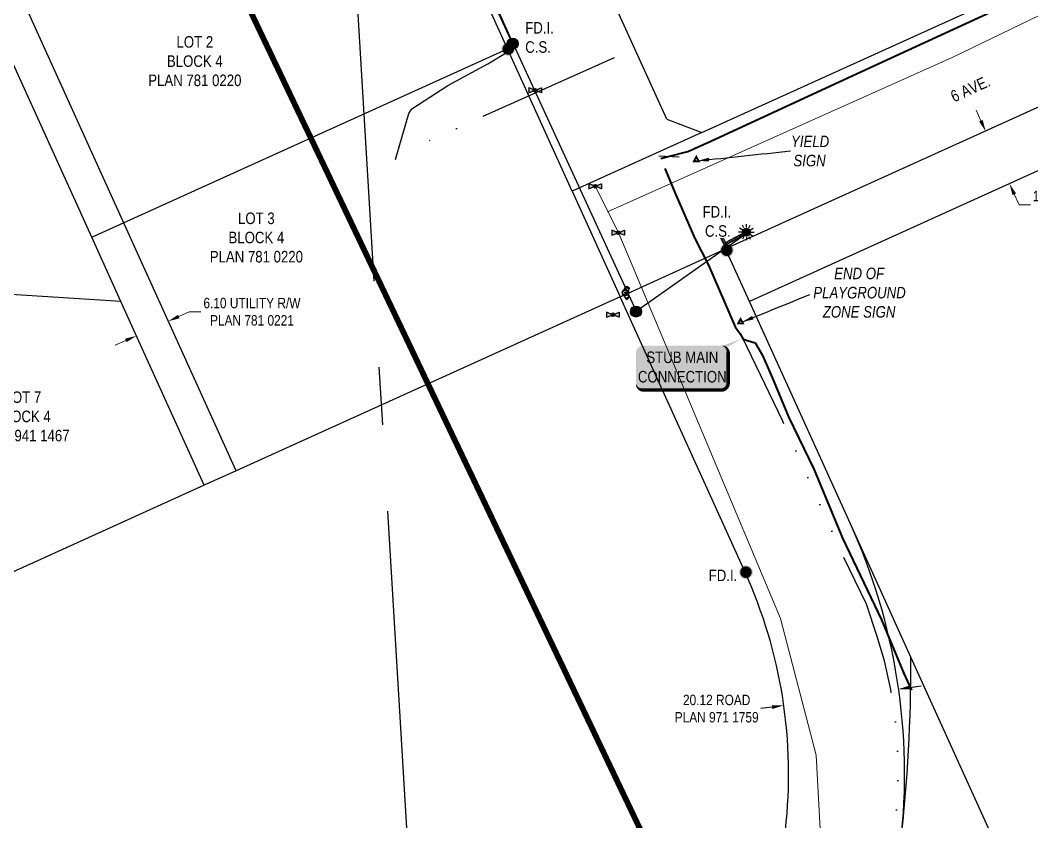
# Model space of a CAD drawing. Extents: x 312545 to 320442, y 5540407 to 5546054.
# Drawn here: x 316413.5 to 316589, y 5541610.1 to 5541749.2 of the extents above; entities that cross this region are included whole.
import ezdxf

# ---------------------------------------------------------------- set-up
doc = ezdxf.new("R2010")
doc.units = 0
doc.header["$LTSCALE"] = 5
doc.header["$PDSIZE"] = 0.5
for name, pattern in [('COOP2', [10, 5, -1, 0, -1, 0, -1, 0, -1, 0, -1]), ('DASHDOT', [25.4, 12.7, -6.35, 0, -6.35]), ('DASHDOT2', [12.7, 6.35, -3.175, 0, -3.175]), ('foc-QUARTERLINE', [33, 25, -3, 2, -3])]:
    doc.linetypes.add(name, pattern=pattern)
doc.layers.get('Defpoints').update_dxf_attribs({"color": 9})
for name, color, linetype, lineweight in [('AS-GENERAL', 48, 'Continuous', 18), ('AS-RECON EXISTING', 151, 'DASHDOT', 40), ('F-WS-T-1000', 190, 'Continuous', 9), ('T-TEXT-1000', 48, 'Continuous', 18)]:
    doc.layers.add(name, color=color, linetype=linetype, lineweight=lineweight)
for name, color, linetype in [('AS-POWER', 104, 'foc-POWER'), ('AS-POWER-EXISTING-PP-1000', 72, 'Continuous'), ('AS-SYMBOL-1000', 7, 'Continuous'), ('AS-TELEPHONE', 224, 'foc-TEL'), ('AS-WILDLIFE', 131, 'DASHDOT2'), ('F-RW', 190, 'Continuous'), ('L-MON-1000', 1, 'Continuous'), ('L-QSEC', 8, 'foc-QUARTERLINE'), ('L-ROAD-T-1000', 7, 'Continuous'), ('L-TITLEDB', 4, 'Continuous'), ('L-TITLEDB-T-1000', 4, 'Continuous'), ('P-APEX RECON-LINE LIST-1000', 240, 'Continuous'), ('P-APEX RECON-URBAN', 30, 'COOP2')]:
    doc.layers.add(name, color=color, linetype=linetype)
doc.layers.add('AS-WATER PIPE', color=7, linetype='foc-WATER', lineweight=9, true_color=0x8ac4ff)
doc.styles.add('1.8', font='ARIALN.TTF', dxfattribs={"height": 1.8})
doc.styles.add('175L', font='ARIALN.TTF', dxfattribs={"height": 10})
doc.styles.add('80', font='ARIALN.TTF', dxfattribs={"height": 10})
doc.styles.add('80L', font='ARIALN.TTF', dxfattribs={"height": 10})
doc.styles.add('foc-LtypeFont', font='ARIALN.TTF', dxfattribs={"height": 7.35})
doc.linetypes.add('foc-POWER', pattern='A,6,-1,["P",foc-LtypeFont,S=0.2,R=0,X=-0.625,Y=-0.75],-1.24,4', length=12.24)
doc.linetypes.add('foc-TEL', pattern='A,2,-1,["T",foc-LtypeFont,S=0.2,R=0,X=-0.425,Y=-0.75],-1.24,8', length=12.24)
doc.linetypes.add('foc-WATER', pattern='A,10,-1,["W",foc-LtypeFont,S=0.2,R=0,X=-0.425,Y=-0.75],-2', length=13)
doc.dimstyles.new('Compass 1 000', dxfattribs={"dimtxt": 1.8, "dimasz": 2, "dimexe": 0.2, "dimexo": 0.0625, "dimgap": 0.5, "dimtad": 0, "dimtih": 1, "dimtoh": 1, "dimzin": 0, "dimdsep": 46, "dimtxsty": '1.8', "dimcen": 0.1, "dimse1": 1, "dimse2": 1, "dimclrd": 256, "dimclrt": 256, "dimaunit": 1, "dimadec": 4, "dimazin": 0, "dimtfac": 0.06, "dimtofl": 0, "dimtmove": 0, "dimatfit": 0, "dimfxl": 0.2, "dimtolj": 1, "dimtzin": 0, "dimlwd": -1, "dimarcsym": 0})

# ---------------------------------------------------------------- blocks, each defined once
blk = doc.blocks.new('fdia')
at = {"color": 255, "const_width": 1}
blk.add_lwpolyline([(-0.5, 0, 1), (0.5, 0, 1)], format="xyb", close=True, dxfattribs=at)
blk = doc.blocks.new('Fdiaa')
blk.add_blockref('fdia', (0, 0))
blk = doc.blocks.new('fdib')
at = {"color": 1, "const_width": 1.6}
blk.add_lwpolyline([(-0.4, 0, 1), (0.4, 0, 1)], format="xyb", close=True, dxfattribs=at)
at = {"color": 1}
blk.add_circle((0, 0), 0.8, dxfattribs=at)
blk = doc.blocks.new('Fdibb')
blk.add_blockref('fdib', (0, 0))
blk = doc.blocks.new('fdicc')
for name in ['Fdibb', 'Fdiaa']:
    blk.add_blockref(name, (0, 0))
blk = doc.blocks.new('FDI')
blk.add_blockref('fdicc', (0, 0))
blk = doc.blocks.new('*D434')
at = {"layer": 'Defpoints', "color": 0, "transparency": 16777216}
for p in [(316580.3, 5541729.62), (316584.42, 5541720.51), (316585.12, 5541720.83)]:
    blk.add_point(p, dxfattribs=at)
at = {"layer": 'F-WS-T-1000', "transparency": 16777216}
for p, q in [((316580.17, 5541731.76), (316579.34, 5541733.58)), ((316585.95, 5541719.01), (316586.77, 5541717.19)), ((316586.77, 5541717.19), (316588.77, 5541717.19))]:
    blk.add_line(p, q, dxfattribs=at)
for points in [[(316580.47, 5541731.89), (316579.86, 5541731.62), (316580.99, 5541729.93)], [(316586.25, 5541719.15), (316585.64, 5541718.87), (316585.12, 5541720.83)]]:
    blk.add_solid(points, dxfattribs=at)
at = {"layer": 'F-WS-T-1000', "transparency": 16777216, "insert": (316598.55, 5541717.19), "char_height": 1.8, "attachment_point": 5, "style": '1.8'}
blk.add_mtext('\\A1;10.00 ACCESS R/W\\PPLAN 211 1686', dxfattribs=at)
blk = doc.blocks.new('*D448')
at = {"layer": 'Defpoints', "color": 0, "transparency": 16777216}
for p in [(316439.16, 5541696.96), (316439.28, 5541696.7), (316433.73, 5541694.18)]:
    blk.add_point(p, dxfattribs=at)
at = {"layer": 'F-WS-T-1000', "transparency": 16777216}
for p, q in [((316440.98, 5541697.79), (316442.8, 5541698.61)), ((316442.8, 5541698.61), (316444.8, 5541698.61)), ((316431.79, 5541693.62), (316429.96, 5541692.79))]:
    blk.add_line(p, q, dxfattribs=at)
for points in [[(316440.84, 5541698.09), (316441.12, 5541697.48), (316439.16, 5541696.96)], [(316431.65, 5541693.92), (316431.92, 5541693.32), (316433.61, 5541694.44)]]:
    blk.add_solid(points, dxfattribs=at)
at = {"layer": 'F-WS-T-1000', "transparency": 16777216, "insert": (316453.68, 5541698.61), "char_height": 1.8, "attachment_point": 5, "style": '1.8'}
blk.add_mtext('\\A1;6.10 UTILITY R/W\\PPLAN 781 0221', dxfattribs=at)
blk = doc.blocks.new('*D450')
at = {"layer": 'Defpoints', "color": 0, "transparency": 16777216}
for p in [(316565.84, 5541633.11), (316545.92, 5541630.28), (316545.92, 5541630.28)]:
    blk.add_point(p, dxfattribs=at)
at = {"layer": 'L-TITLEDB-T-1000', "transparency": 16777216}
for p, q in [((316567.82, 5541633.39), (316569.8, 5541633.68)), ((316543.94, 5541630), (316541.96, 5541629.72))]:
    blk.add_line(p, q, dxfattribs=at)
for points in [[(316567.77, 5541633.72), (316567.87, 5541633.06), (316565.84, 5541633.11)], [(316543.9, 5541630.33), (316543.99, 5541629.67), (316545.92, 5541630.28)]]:
    blk.add_solid(points, dxfattribs=at)
at = {"layer": 'L-TITLEDB-T-1000', "transparency": 16777216, "insert": (316534.31, 5541629.72), "char_height": 1.8, "attachment_point": 5, "style": '1.8'}
blk.add_mtext('\\A1;20.12 ROAD\\PPLAN 971 1759', dxfattribs=at)
blk = doc.blocks.new('VALVE')
h = blk.add_hatch(color=255)
h.dxf.hatch_style = 1
edge = h.paths.add_edge_path()
edge.add_line((-0.33, 0.24), (-1.2, 0.59))
edge.add_line((-1.2, 0.59), (-1.2, -0.59))
edge.add_line((-1.2, -0.59), (-0.33, -0.24))
edge.add_arc((0, 0), 0.411, 215.8775, 324.1225)
edge.add_line((0.33, -0.24), (1.2, -0.59))
edge.add_line((1.2, -0.59), (1.2, 0.59))
edge.add_line((1.2, 0.59), (0.33, 0.24))
edge.add_arc((0, 0), 0.411, 35.8775, 144.1225)
at = {"color": 48}
for p, q in [((-1.1, 0.44), (-1.1, -0.44)), ((-0.29, 0.12), (-1.1, 0.44)), ((0.29, 0.12), (1.1, 0.44)), ((1.1, 0.44), (1.1, -0.44)), ((-1.1, -0.44), (-0.29, -0.12)), ((1.1, -0.44), (0.29, -0.12))]:
    blk.add_line(p, q, dxfattribs=at)
for radius in [0.311, 0.11]:
    blk.add_circle((0, 0), radius, dxfattribs=at)
blk = doc.blocks.new('*U478')
h = blk.add_hatch(color=255)
h.dxf.hatch_style = 1
edge = h.paths.add_edge_path()
edge.add_arc((3.66, 1.95), 0.2, -61.9519, 118.0481, ccw=False)
edge.add_line((3.75, 1.77), (0.27, -0.08))
edge.add_line((0.27, -0.08), (0.08, 0.27))
edge.add_line((0.08, 0.27), (3.57, 2.13))
h = blk.add_hatch(color=255)
h.dxf.hatch_style = 1
edge = h.paths.add_edge_path()
edge.add_arc((-0.52, 0.97), 0.2, 28.0481, 208.0481, ccw=False)
edge.add_line((-0.34, 1.06), (0.27, -0.08))
edge.add_line((0.27, -0.08), (0.69, -0.88))
edge.add_arc((0.52, -0.97), 0.2, -151.9519, 28.0481, ccw=False)
edge.add_line((0.34, -1.06), (-0.69, 0.88))
at = {"color": 72, "const_width": 0.1, "flags": 128}
for points in [[(3.66, 1.95), (0, 0)], [(-0.52, 0.97), (0.52, -0.97)]]:
    blk.add_lwpolyline(points, dxfattribs=at)
at = {"color": 255, "flags": 128}
blk.add_lwpolyline([(3.57, 2.13, -1), (3.75, 1.77), (0.27, -0.08), (0.08, 0.27)], format="xyb", close=True, dxfattribs=at)
at = {"color": 255}
blk.add_lwpolyline([(-0.69, 0.88, -1), (-0.34, 1.06), (0.27, -0.08), (0.69, -0.88, -1), (0.34, -1.06)], format="xyb", close=True, dxfattribs=at)
blk = doc.blocks.new('Hydrant')
for points in [[(-2.9, 4.6), (0.4, 10.5), (0.6, 10.7), (0.8, 10.8), (1, 10.9), (1.3, 11), (1.6, 11), (1.9, 11), (2.3, 11), (2.6, 10.9), (2.9, 10.9), (3.3, 10.7), (3.6, 10.6), (4, 10.4), (4.4, 10.2), (4.8, 9.9), (5.2, 9.7), (5.5, 9.4), (5.8, 9.1), (6.1, 8.7), (6.3, 8.4), (6.4, 8.1), (6.5, 7.8), (6.6, 7.6), (6.6, 7.3), (6.5, 7), (4.4, 3.3)], [(-0.5, 8.9), (-0.3, 9.1), (-0.2, 9.2), (0, 9.3), (0.1, 9.3), (0.2, 9.4), (0.4, 9.4), (0.5, 9.4), (0.7, 9.5), (0.8, 9.5), (1, 9.5), (1.1, 9.4), (1.3, 9.4), (1.5, 9.4), (1.6, 9.4), (1.8, 9.3), (2, 9.3), (2.1, 9.2), (2.3, 9.2), (2.5, 9.1), (2.7, 9), (2.9, 8.9), (3.1, 8.9), (3.2, 8.7), (3.4, 8.6), (3.6, 8.5), (3.8, 8.4), (4, 8.3), (4.2, 8.1), (4.4, 8), (4.6, 7.8), (4.7, 7.7), (4.9, 7.5), (5, 7.4), (5.1, 7.2), (5.3, 7), (5.4, 6.9), (5.4, 6.7), (5.5, 6.6), (5.6, 6.4), (5.6, 6.3), (5.7, 6.2), (5.7, 6), (5.7, 5.9), (5.7, 5.7), (5.6, 5.5), (5.6, 5.4)], [(5.6, 5.5), (5.7, 5.8), (5.7, 5.9), (5.8, 6.1), (5.7, 6.3), (5.7, 6.4), (5.7, 6.5), (5.6, 6.7), (5.5, 6.8), (5.5, 7), (5.4, 7.1), (5.2, 7.3), (5.1, 7.4), (5, 7.6), (4.8, 7.8), (4.7, 7.9), (4.5, 8.1), (4.3, 8.2), (4.1, 8.4), (4, 8.5), (3.8, 8.6), (3.6, 8.7), (3.4, 8.9), (3.2, 9), (3, 9.1), (2.8, 9.1), (2.6, 9.2), (2.4, 9.3), (2.2, 9.3), (2.1, 9.4), (1.9, 9.4), (1.7, 9.5), (1.6, 9.5), (1.4, 9.5), (1.3, 9.6), (1.1, 9.6), (0.9, 9.6), (0.8, 9.6), (0.6, 9.6), (0.5, 9.5), (0.3, 9.5), (0.2, 9.5), (0.1, 9.4), (-0.1, 9.4), (-0.2, 9.2), (-0.3, 9.1), (-0.4, 9)], [(-2.9, -4.6), (0.4, -10.5), (0.6, -10.7), (0.8, -10.8), (1, -10.9), (1.3, -11), (1.6, -11), (1.9, -11), (2.3, -11), (2.6, -10.9), (2.9, -10.9), (3.3, -10.7), (3.6, -10.6), (4, -10.4), (4.4, -10.2), (4.8, -9.9), (5.2, -9.7), (5.5, -9.4), (5.8, -9.1), (6.1, -8.7), (6.3, -8.4), (6.4, -8.1), (6.5, -7.8), (6.6, -7.6), (6.6, -7.3), (6.5, -7), (4.4, -3.3)], [(-0.5, -8.9), (-0.3, -9.1), (-0.2, -9.2), (0, -9.3), (0.1, -9.3), (0.2, -9.4), (0.4, -9.4), (0.5, -9.4), (0.7, -9.5), (0.8, -9.5), (1, -9.5), (1.1, -9.4), (1.3, -9.4), (1.5, -9.4), (1.6, -9.4), (1.8, -9.3), (2, -9.3), (2.1, -9.2), (2.3, -9.2), (2.5, -9.1), (2.7, -9), (2.9, -8.9), (3.1, -8.9), (3.2, -8.7), (3.4, -8.6), (3.6, -8.5), (3.8, -8.4), (4, -8.3), (4.2, -8.1), (4.4, -8), (4.6, -7.8), (4.7, -7.7), (4.9, -7.5), (5, -7.4), (5.1, -7.2), (5.3, -7), (5.4, -6.9), (5.4, -6.7), (5.5, -6.6), (5.6, -6.4), (5.6, -6.3), (5.7, -6.2), (5.7, -6), (5.7, -5.9), (5.7, -5.7), (5.6, -5.5), (5.6, -5.4)], [(5.6, -5.5), (5.7, -5.8), (5.7, -5.9), (5.8, -6.1), (5.7, -6.3), (5.7, -6.4), (5.7, -6.5), (5.6, -6.7), (5.5, -6.8), (5.5, -7), (5.4, -7.1), (5.2, -7.3), (5.1, -7.4), (5, -7.6), (4.8, -7.8), (4.7, -7.9), (4.5, -8.1), (4.3, -8.2), (4.1, -8.4), (4, -8.5), (3.8, -8.6), (3.6, -8.7), (3.4, -8.9), (3.2, -9), (3, -9.1), (2.8, -9.1), (2.6, -9.2), (2.4, -9.3), (2.2, -9.3), (2.1, -9.4), (1.9, -9.4), (1.7, -9.5), (1.6, -9.5), (1.4, -9.5), (1.3, -9.6), (1.1, -9.6), (0.9, -9.6), (0.8, -9.6), (0.6, -9.6), (0.5, -9.5), (0.3, -9.5), (0.2, -9.5), (0.1, -9.4), (-0.1, -9.4), (-0.2, -9.2), (-0.3, -9.1), (-0.4, -9)]]:
    blk.add_lwpolyline(points)
for points in [[(-0.2, -1.2), (-0.2, -1.1, -0.174095), (-0.9, -0.7), (-1, -0.7, -0.150437), (-1.2, 0), (-1, -0.2), (-0.9, 0, 0.150437), (-0.8, -0.5), (-0.8, -0.6, 0.168265), (-0.2, -1), (-0.2, -0.9), (0, -1)], [(-0.1, -0.6), (-0.6, -0.1, -0.414213), (-0.6, 0.1), (-0.1, 0.6, -0.414214), (0.1, 0.6), (0.6, 0.1, -0.414213), (0.6, -0.1), (0.1, -0.6, -0.414214)]]:
    blk.add_lwpolyline(points, format="xyb", close=True)
blk.add_lwpolyline([(4.7, -2.9), (4.7, -3, 0.286746), (4.7, 3), (4.7, 2.9)], format="xyb")
for radius in [5.5, 4.7, 1.3, 0.8]:
    blk.add_circle((0, 0), radius)
blk = doc.blocks.new('POWERPOLE')
h = blk.add_hatch(color=255)
edge = h.paths.add_edge_path()
edge.add_arc((0, 0), 0.96, 0, 360)
at = {"linetype": 'Continuous'}
for p, q in [((0.68, -0.68), (-0.68, 0.68)), ((-0.68, -0.68), (0.68, 0.68))]:
    blk.add_line(p, q, dxfattribs=at)
blk.add_circle((0, 0), 0.96, dxfattribs=at)
blk = doc.blocks.new('lightpole')
h = blk.add_hatch(color=255)
h.dxf.hatch_style = 1
h.paths.add_polyline_path([(-0.78, 0, 1), (0.78, 0, 1)])
h.paths.add_polyline_path([(0.68, 0, -1), (-0.68, 0, -1)], flags=16)
h = blk.add_hatch(color=13)
h.dxf.hatch_style = 1
edge = h.paths.add_edge_path()
edge.add_arc((0, 0), 0.682, 0, 360)
at = {"color": 13}
for p, q in [((-0.86, 0), (-1.38, 0)), ((-0.75, 0.43), (-1.19, 0.69)), ((-0.43, 0.75), (-0.69, 1.19)), ((0, 0.86), (0, 1.38)), ((0.43, 0.75), (0.69, 1.19)), ((0.75, 0.43), (1.19, 0.69)), ((0.86, 0), (1.38, 0)), ((-0.75, -0.43), (-1.19, -0.69)), ((-0.43, -0.75), (-0.69, -1.19)), ((0, -0.86), (0, -1.38)), ((0.43, -0.75), (0.69, -1.19)), ((0.75, -0.43), (1.19, -0.69))]:
    blk.add_line(p, q, dxfattribs=at)
blk.add_circle((0, 0), 0.682, dxfattribs=at)
blk = doc.blocks.new('*U1900')
at = {"true_color": 0xffffa8}
h = blk.add_hatch(color=51, dxfattribs=at)
edge = h.paths.add_edge_path()
edge.add_line((-34, -20), (34, -20))
edge.add_arc((34, -14), 6, 270, 360)
edge.add_line((40, -14), (40, 12.5))
edge.add_arc((34, 12.5), 6, 0, 90)
edge.add_line((34, 18.5), (-34, 18.5))
edge.add_arc((-34, 12.5), 6, 90, 180)
edge.add_line((-40, 12.5), (-40, -14))
edge.add_arc((-34, -14), 6, 180, 270)
at = {"color": 240, "flags": 128}
for points in [[(52.6, 24.89, 0, 10, 0), (0, 0, 5, 5, 0)], [(13.23, 4.59, 0, 10, 0), (0, 0, 5, 5, 0)]]:
    blk.add_lwpolyline(points, format="xyseb", dxfattribs=at)
blk.add_lwpolyline([(-34, -20, 3, 3, 0), (34, -20, 3, 3, 0.414214), (40, -14, 3, 3, 0), (40, 12.5, 3, 0, 0.414214), (34, 18.5, 0, 0, 0), (-34, 18.5, 0, 0, 0.414214), (-40, 12.5, 0, 0, 0), (-40, -14, 0, 3, 0.414214)], format="xyseb", close=True, dxfattribs=at)
at = {"color": 4, "style": '80'}
blk.add_attdef('OTHER_001', (-14.7, -5), '', height=10, dxfattribs=at)

msp = doc.modelspace()

# ---------------------------------------------------------------- linework, layer by layer
at = {"layer": 'AS-GENERAL', "const_width": 0.5, "flags": 128}
for points in [[(316530.781, 5541724.793), (316530.493, 5541724.793), (316530.779, 5541725.327), (316531.068, 5541724.793)], [(316538.461, 5541696.653), (316538.173, 5541696.653), (316538.459, 5541697.187), (316538.748, 5541696.653)]]:
    msp.add_lwpolyline(points, close=True, dxfattribs=at)
at = {"layer": 'AS-POWER', "flags": 128}
msp.add_lwpolyline([(316409.9, 5541943.19), (316430.82, 5541895.93), (316452.04, 5541848.06), (316479.87, 5541787.44), (316498.94, 5541745.22), (316520.336, 5541698.705), (316539.448, 5541712.189)], dxfattribs=at)
at = {"layer": 'AS-RECON EXISTING', "flags": 128}
for points in [[(316472.892, 5541839.199), (316473.468, 5541837.611), (316473.991, 5541836.084), (316475.113, 5541834.034), (316476.795, 5541830.851), (316479.387, 5541825.028), (316484.5, 5541813.17), (316487.532, 5541806.432), (316489.979, 5541801.699), (316494.397, 5541791.438), (316504.608, 5541769.18), (316509.118, 5541758.991), (316513.239, 5541749.395), (316524.813, 5541724.708), (316527.204, 5541718.921), (316530.527, 5541711.337), (316532.87, 5541706.723), (316537.527, 5541695.972), (316538.361, 5541694.768), (316538.895, 5541693.848), (316540.99, 5541693.22), (316542.305, 5541690.895)], [(316542.306, 5541690.908), (316543.953, 5541687.172), (316546.75, 5541680.381), (316551.227, 5541671.145), (316556.172, 5541659.314), (316562.938, 5541645.141), (316566.806, 5541635.837), (316571.286, 5541625.656), (316575.618, 5541616.363), (316581.091, 5541604.756), (316587.525, 5541590.403), (316592.257, 5541580.102), (316595.027, 5541573.564), (316596.685, 5541568.14), (316596.241, 5541567.202), (316595.157, 5541566.276), (316593.948, 5541565.302), (316586.644, 5541561.92), (316577.636, 5541557.792), (316564.962, 5541551.49), (316555.654, 5541547.636), (316552.393, 5541546.36), (316549.63, 5541545.533), (316546.677, 5541544.966), (316540.62, 5541544.321), (316537.14, 5541543.65), (316533.938, 5541543.594), (316532.866, 5541543.924), (316529.664, 5541542.056), (316524.426, 5541537.188), (316521.116, 5541534.827), (316514.847, 5541530.791), (316502.096, 5541524.696), (316485.106, 5541517.205), (316453.134, 5541502.173), (316436.401, 5541495.194), (316416.559, 5541486.517), (316398.126, 5541478.126), (316374.017, 5541465.934), (316358.392, 5541458.869), (316337.656, 5541449.386), (316320.389, 5541441.198), (316303.931, 5541434.407), (316283.006, 5541424.992), (316267.769, 5541417.703), (316251.056, 5541409.746), (316235.262, 5541402.431), (316225.864, 5541398.47), (316208.57, 5541391.672), (316204.11, 5541389.626), (316191.454, 5541383.657), (316173.119, 5541375.215), (316167.433, 5541372.75), (316165.371, 5541372.116), (316160.326, 5541369.87), (316156.327, 5541368.086), (316152.549, 5541366.777), (316146.91, 5541363.769), (316142.879, 5541362.153), (316138.418, 5541361.315), (316125.032, 5541360.526), (316115.533, 5541359.974), (316099.931, 5541359.415), (316098.349, 5541359.1), (316096.68, 5541358.396), (316094.884, 5541356.374), (316094, 5541355.906), (316092.579, 5541355.747), (316091.973, 5541356.72), (316091.138, 5541357.878), (316090.118, 5541358.969), (316088.339, 5541359.114), (316086.36, 5541358.88), (316078.67, 5541358.191), (316076.506, 5541357.914), (316067.726, 5541357.18), (316061.867, 5541356.814), (316058.753, 5541356.741), (316056.113, 5541357.704), (316054.696, 5541358.909), (316052.543, 5541361.155), (316050.996, 5541363.698), (316049.538, 5541365.38), (316048.199, 5541366.766), (316045.918, 5541367.306), (316039.748, 5541368.44), (316037.034, 5541368.459), (316028.119, 5541367.956), (316018.101, 5541367.482)]]:
    msp.add_lwpolyline(points, dxfattribs=at)
at = {"layer": 'AS-TELEPHONE', "flags": 128}
msp.add_lwpolyline([(316478.575, 5541725.035), (316480.879, 5541733.039), (316481.397, 5541733.859), (316487.655, 5541737.895), (316494.616, 5541741.669), (316498.261, 5541743.863), (316498.934, 5541745.034), (316479.361, 5541787.555), (316452.02, 5541847.901), (316430.789, 5541895.784), (316409.867, 5541943.053), (316403.594, 5541944.547), (316401.093, 5541945.356), (316395.868, 5541946.369), (316391.46, 5541946.308), (316390.272, 5541945.679), (316390.276, 5541945.676)], dxfattribs=at)
at = {"layer": 'AS-WATER PIPE', "flags": 128}
msp.add_lwpolyline([(316208.703, 5541395.931), (316214.842, 5541398.537), (316222.67, 5541401.669), (316239.986, 5541408.755), (316250.846, 5541413.292), (316287.435, 5541428.28), (316318.029, 5541441.641), (316338.377, 5541450.693), (316352.266, 5541456.514), (316370.845, 5541464.815), (316391.81, 5541474.084), (316418.669, 5541485.569), (316445.561, 5541497.42), (316471.355, 5541509.147), (316495.957, 5541520.077), (316510.934, 5541527.918), (316525.104, 5541535.257), (316531.567, 5541538.473), (316537.297, 5541549.825), (316541.339, 5541562.346), (316547.602, 5541589.954), (316552.26, 5541608.794), (316551.572, 5541621.668), (316545.386, 5541645.367), (316517.234, 5541712.502), (316513.183, 5541720.513)], dxfattribs=at)
at = {"layer": 'AS-WILDLIFE', "const_width": 1, "flags": 128}
msp.add_lwpolyline([(316226.368, 5542227.49), (316556.556, 5541534.214), (316360.802, 5540555.104), (316516.816, 5540555.115), (316516.814, 5540580.109), (316541.808, 5540580.11), (316541.816, 5540455.547)], dxfattribs=at)
at = {"layer": 'F-RW', "flags": 128}
msp.add_lwpolyline([(316450.939, 5541671.021), (316414.441, 5541751.525)], dxfattribs=at)
at = {"layer": 'L-QSEC', "flags": 128}
msp.add_lwpolyline([(316437.889, 5542322.845), (316494.209, 5541378.822)], dxfattribs=at)
at = {"layer": 'L-TITLEDB', "flags": 128}
for points in [[(316498.035, 5541744.246), (316481.046, 5541781.719)], [(316525.671, 5541732.01), (316514.982, 5541755.586)], [(316425.878, 5541711.533), (316498.035, 5541744.246)], [(316509.235, 5541719.54), (316498.035, 5541744.246)], [(316425.878, 5541711.533), (316411.93, 5541742.296)], [(316425.878, 5541711.533), (316411.93, 5541742.296)], [(316525.671, 5541732.01), (316531.723, 5541729.734)], [(316531.723, 5541729.734), (316509.235, 5541719.54)], [(316509.235, 5541719.54), (316517.542, 5541701.216)], [(316509.235, 5541719.54), (316517.542, 5541701.216)], [(316430.928, 5541700.393), (316425.878, 5541711.533)], [(316430.928, 5541700.393), (316425.878, 5541711.533)], [(316517.542, 5541701.216), (316535.866, 5541709.524)], [(316539.995, 5541700.417), (316535.866, 5541709.524)], [(316539.995, 5541700.417), (316535.866, 5541709.524)], [(316430.928, 5541700.393), (316372.845, 5541704.076)], [(316517.542, 5541701.216), (316450.939, 5541671.021)], [(316539.183, 5541653.513), (316517.542, 5541701.216)], [(316539.183, 5541653.513), (316517.542, 5541701.216)], [(316445.386, 5541668.503), (316430.928, 5541700.393)], [(316445.386, 5541668.503), (316430.928, 5541700.393)], [(316557.506, 5541661.823), (316539.995, 5541700.417)], [(316557.506, 5541661.823), (316539.995, 5541700.417)], [(316450.939, 5541671.021), (316445.386, 5541668.503)], [(316445.386, 5541668.503), (316408.767, 5541651.904)], [(316445.386, 5541668.503), (316408.767, 5541651.904)], [(316568.002, 5541638.687), (316557.506, 5541661.823)], [(316607.139, 5541552.419), (316568.002, 5541638.687)]]:
    msp.add_lwpolyline(points, dxfattribs=at)
for points in [[(316566.233, 5541606.347, 0.136134), (316557.506, 5541661.823)], [(316546.242, 5541608.646, 0.136165), (316539.183, 5541653.513)], [(316546.242, 5541608.646, 0.136165), (316539.183, 5541653.513)], [(316566.233, 5541606.347, 0.029478), (316568.002, 5541638.687)]]:
    msp.add_lwpolyline(points, format="xyb", dxfattribs=at)
at = {"layer": 'P-APEX RECON-URBAN', "color": 200, "flags": 128}
for points in [[(316516.554, 5541742.69), (316482.255, 5541727.332)], [(316524.28, 5541725.657), (316527.775, 5541725.503)]]:
    msp.add_lwpolyline(points, dxfattribs=at)
at = {"layer": 'P-APEX RECON-URBAN', "flags": 128}
msp.add_lwpolyline([(316232.602, 5541377.094), (316232.601, 5541377.112), (316232.403, 5541378.423), (316231.608, 5541380.081), (316270.904, 5541404.28), (316289.187, 5541412.51), (316347.907, 5541438.043), (316360.68, 5541444.004), (316465.235, 5541491.549), (316512.047, 5541512.383), (316523.785, 5541517.9), (316526.588, 5541519.384), (316530.912, 5541522.907), (316535.065, 5541526.81), (316537.351, 5541528.869), (316539.84, 5541531.566), (316543.204, 5541536.238), (316546.159, 5541541.176), (316548.408, 5541545.777), (316550.164, 5541549.998), (316552.072, 5541554.71), (316553.422, 5541558.748), (316555.074, 5541563.974), (316556.472, 5541568.807), (316558.077, 5541574.46), (316559.392, 5541579.2), (316561.891, 5541589.073), (316563.062, 5541594.202), (316563.987, 5541599.065), (316564.721, 5541603.354), (316565.267, 5541608.476), (316565.596, 5541613.167), (316565.777, 5541617.753), (316565.691, 5541622.473), (316565.316, 5541628.033), (316564.51, 5541633.03), (316563.415, 5541638.033), (316562.157, 5541642.217), (316560.284, 5541647.847), (316554.945, 5541659.023), (316545.719, 5541679.713), (316538.83, 5541694.021)], dxfattribs=at)

# ---------------------------------------------------------------- block references
at = {"layer": 'AS-POWER-EXISTING-PP-1000', "xscale": 0.9999399229901023, "yscale": 0.9999399229901023, "zscale": 0.9999399229901023}
for p in [(316498.926, 5541745.149), (316520.315, 5541698.649)]:
    msp.add_blockref('POWERPOLE', p, dxfattribs=at)
at = {"layer": 'AS-SYMBOL-1000', "color": 6, "xscale": 0.9996840038851079, "yscale": 0.9996840038851079, "zscale": 0.9996840038851079}
for p in [(316502.794, 5541737.052), (316513.211, 5541720.397, 745.374), (316517.23, 5541712.32, 745.248), (316516.32, 5541698.084)]:
    msp.add_blockref('VALVE', p, dxfattribs=at)
at = {"layer": 'AS-SYMBOL-1000'}
for name, p, xscale, yscale, zscale in [('lightpole', (316539.459, 5541712.424), 0.9996840038851079, 0.9996840038851079, 0.9996840038851079), ('*U478', (316535.764, 5541710.37), 0.9999399229901023, 0.9999399229901023, 0.9999399229901023), ('Hydrant', (316518.489, 5541701.913, 744.71), 0.09996840038851107, 0.09996840038851107, 0.09996840038851107)]:
    msp.add_blockref(name, p, dxfattribs=dict(at, xscale=xscale, yscale=yscale, zscale=zscale))
at = {"layer": 'L-MON-1000'}
for p in [(316498.149, 5541744.223), (316536.061, 5541709.293), (316539.39, 5541653.407)]:
    msp.add_blockref('FDI', p, dxfattribs=at)
at = {"layer": 'P-APEX RECON-LINE LIST-1000'}
ref = msp.add_blockref('*U1900', (316528.306, 5541689.025), dxfattribs=dict(at, xscale=0.2000000000000001, yscale=0.2000000000000001, zscale=0.2000000000000001))
ref.add_attrib('OTHER_001', 'STUB MAIN', (316522.113, 5541689.709), dxfattribs={"layer": '0', "color": 4, "height": 2, "style": '80'})
ref.add_attrib('OTHER_002', 'CONNECTION', (316520.647, 5541686.34), dxfattribs={"layer": '0', "color": 4, "height": 2, "style": '80'})

# ---------------------------------------------------------------- texts
at = {"layer": 'L-ROAD-T-1000', "insert": (316574.667, 5541736.767), "char_height": 1.9989, "attachment_point": 1, "rotation": 24.38715, "style": '175L', "bg_fill": 3, "box_fill_scale": 1.1, "bg_fill_color": 256, "bg_fill_transparency": 0}
msp.add_mtext_dynamic_manual_height_columns('6 AVE.', width=6.952, gutter_width=100, heights=[0], dxfattribs=at)
at = {"layer": 'L-TITLEDB-T-1000', "char_height": 1.99937, "attachment_point": 1, "style": '175L'}
for s, insert in [('\\pi5.5529;LOT 2\\P\\pi3.8972;BLOCK 4\\P\\pi0.65199;PLAN 781 0220', (316435.031, 5541746.446)), ('\\pi5.5468;LOT 3\\P\\pi3.8972;BLOCK 4\\P\\pi0.65199;PLAN 781 0220', (316445.708, 5541715.832)), ('\\pi5.5468;LOT 7\\P\\pi3.8972;BLOCK 4\\P\\pi0.64994;PLAN 941 1467', (316405.206, 5541684.783))]:
    msp.add_mtext_dynamic_manual_height_columns(s, width=17.18709, gutter_width=100, heights=[9.553], dxfattribs=dict(at, insert=insert))
at = {"layer": 'T-TEXT-1000', "char_height": 1.99988, "attachment_point": 1, "style": '80L'}
for s, width, insert in [('\\pi0.14662;{\\fArial Narrow|b0|i1|c0|p34;YIELD\\P\\pi0.55723;SIGN}', 6.62573, (316547.067, 5541729.183)), ('\\pi3.6938;{\\fArial Narrow|b0|i1|c0|p34;END OF \\P\\pi0.06573;PLAYGROUND\\P\\pi1.7123;ZONE SIGN}', 16.04319, (316551.012, 5541706.263))]:
    msp.add_mtext_dynamic_manual_height_columns(s, width=width, gutter_width=10, heights=[0], dxfattribs=dict(at, insert=insert))

# ---------------------------------------------------------------- dimensions: what is measured, and where the dimension line sits
at = {"layer": 'F-WS-T-1000', "color": 2}
for p1, p2, distance, text, picture, middle in [((316580.297, 5541729.619), (316584.424, 5541720.515), 0.764, '10.00 ACCESS R/W\\PPLAN 211 1686', '*D434', (316598.548, 5541717.187)), ((316433.726, 5541694.181), (316439.277, 5541696.698), 0.289, '6.10 UTILITY R/W\\PPLAN 781 0221', '*D448', (316453.677, 5541698.613))]:
    dim = msp.add_aligned_dim(p1=p1, p2=p2, distance=distance, text=text, dimstyle='Compass 1 000', dxfattribs=at)
    dim.commit()
    dim.dimension.update_dxf_attribs({"geometry": picture, "text_midpoint": middle})
at = {"layer": 'L-TITLEDB-T-1000', "color": 2}
dim = msp.add_aligned_dim(p1=(316565.84, 5541633.112), p2=(316545.924, 5541630.281), distance=0, text='20.12 ROAD\\PPLAN 971 1759', dimstyle='Compass 1 000', dxfattribs=at)
dim.commit()
dim.dimension.update_dxf_attribs({"geometry": '*D450', "text_midpoint": (316534.31, 5541629.718)})

# ---------------------------------------------------------------- leaders
at = {"layer": 'T-TEXT-1000', "path_type": 1}
for points in [[(316530.99, 5541724.804), (316547.143, 5541726.536)], [(316538.725, 5541696.83), (316550.477, 5541701.607)]]:
    msp.add_leader(points, dimstyle='Compass 1 000', override={"dimgap": 0.5, "dimtad": 0}, dxfattribs=at)

# ---------------------------------------------------------------- next in the draw order: linework, layer by layer
at = {"layer": 'AS-RECON EXISTING', "flags": 128}
msp.add_lwpolyline([(316524.62, 5541725.234), (316525.892, 5541725.56), (316529.293, 5541726.439), (316533.295, 5541728.228), (316554.065, 5541737.839), (316565.367, 5541743.016), (316592.879, 5541755.746), (316608.758, 5541762.852), (316617.455, 5541767.105), (316636.797, 5541775.698), (316649.632, 5541781.782), (316671.881, 5541791.437), (316691.017, 5541800.247), (316698.722, 5541803.905), (316702.373, 5541805.939), (316706.057, 5541808.011), (316709.728, 5541809.664), (316714.675, 5541811.671), (316719.141, 5541813.499), (316726.067, 5541816.089), (316729.571, 5541817.273), (316732.163, 5541818.589), (316738.832, 5541821.357), (316739.961, 5541821.756)], dxfattribs=at)
at = {"layer": 'AS-WATER PIPE', "flags": 128}
msp.add_lwpolyline([(316515.395, 5541715.98), (316575.167, 5541742.74), (316643.064, 5541775.576), (316799.134, 5541846.278)], dxfattribs=at)
at = {"layer": 'F-RW', "flags": 128}
msp.add_lwpolyline([(316864.927, 5541847.724), (316539.995, 5541700.417)], dxfattribs=at)
at = {"layer": 'L-TITLEDB', "flags": 128}
for points in [[(316860.799, 5541856.831), (316535.866, 5541709.524)], [(316531.723, 5541729.734), (316584.476, 5541753.651)], [(316531.723, 5541729.734), (316584.476, 5541753.651)]]:
    msp.add_lwpolyline(points, dxfattribs=at)

# ---------------------------------------------------------------- next in the draw order: texts
at = {"layer": 'L-MON-1000', "char_height": 2, "attachment_point": 1, "style": '175L', "bg_fill": 3, "box_fill_scale": 1.1, "bg_fill_color": 256, "bg_fill_transparency": 0}
for s, insert in [('FD.I.\\PC.S.', (316501.092, 5541748.895)), ('FD.I.', (316532.925, 5541653.852))]:
    msp.add_mtext_dynamic_manual_height_columns(s, width=4.78808, gutter_width=50, heights=[0], dxfattribs=dict(at, insert=insert))

# ---------------------------------------------------------------- next in the draw order: texts
at = {"layer": 'L-MON-1000', "insert": (316531.644, 5541716.96), "char_height": 2, "attachment_point": 1, "style": '175L', "bg_fill": 3, "box_fill_scale": 1.1, "bg_fill_color": 256, "bg_fill_transparency": 0}
msp.add_mtext_dynamic_manual_height_columns('\\pi0.21236;FD.I.\\P\\pi0.63801;C.S.', width=4.78808, gutter_width=50, heights=[0], dxfattribs=at)

doc.saveas('drawing.dxf')
